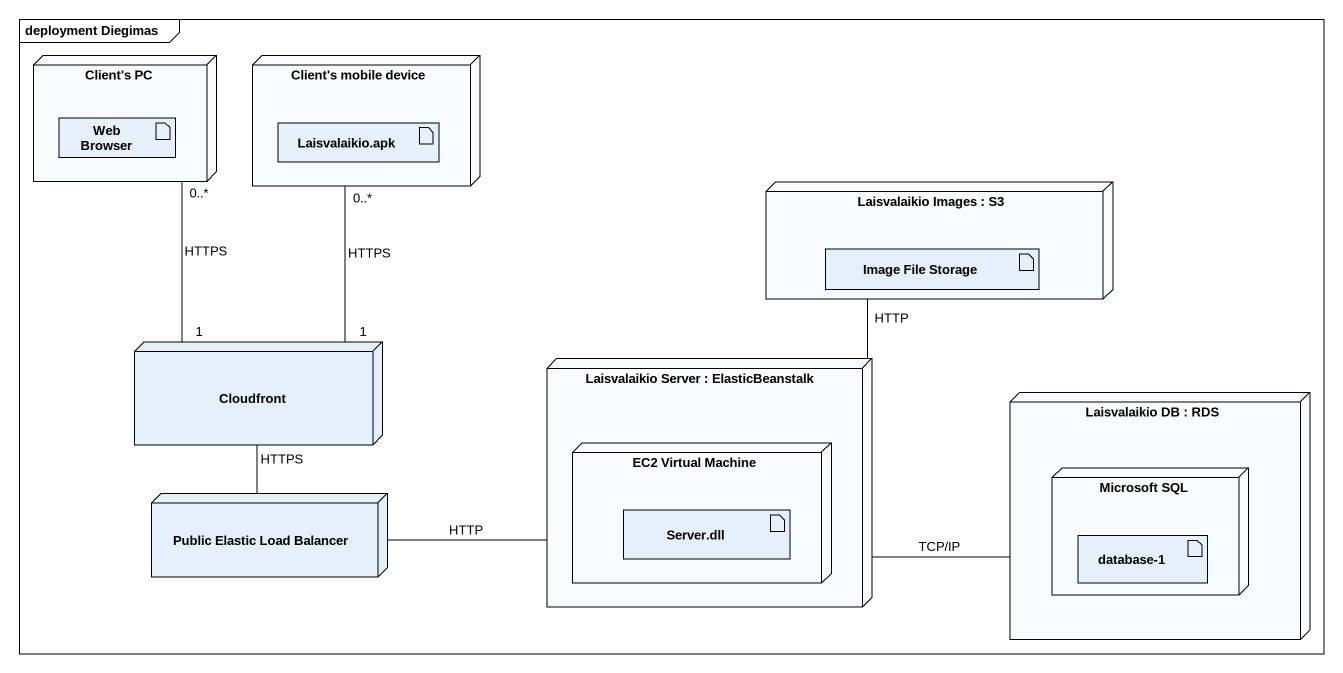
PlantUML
@startuml
mainframe deployment Diegimas
node "Client's PC" as Client_s_PC {
  artifact "Web Browser" as Web_Browser
}
node "Client's mobile device" as Client_s_mobile_device {
  artifact "Laisvalaikio.apk" as Laisvalaikio_apk
}
node "Laisvalaikio Images : S3" as Laisvalaikio_Images_S3 {
  artifact "Image File Storage" as Image_File_Storage
}
node Cloudfront
node "Laisvalaikio Server : ElasticBeanstalk" as Laisvalaikio_Server {
  node "EC2 Virtual Machine" as EC2_Virtual_Machine {
    artifact "Server.dll" as Server_dll
  }
}
node "Laisvalaikio DB : RDS" as Laisvalaikio_DB_RDS {
  node "Microsoft SQL" as Microsoft_SQL {
    artifact "database-1" as database_1
  }
}
node "Public Elastic Load Balancer" as Public_Elastic_Load_Balancer
Client_s_PC "0..*" -- "1" Cloudfront : HTTPS
Laisvalaikio_Images_S3 -- Laisvalaikio_Server : HTTP
Cloudfront "1" -up- "0..*" Client_s_mobile_device : HTTPS
Laisvalaikio_Server -right- Laisvalaikio_DB_RDS : TCP/IP
Laisvalaikio_Server -left- Public_Elastic_Load_Balancer : HTTP
Public_Elastic_Load_Balancer -up- Cloudfront : HTTPS
@enduml
